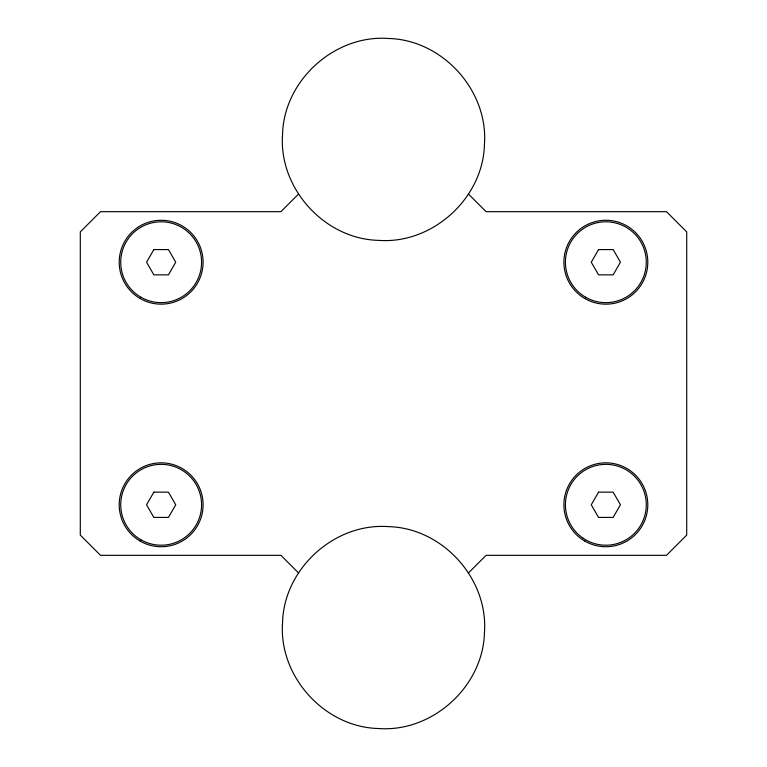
<?xml version="1.0" encoding="UTF-8"?>
<svg xmlns="http://www.w3.org/2000/svg" width="767" height="767" viewBox="0 0 767 767"><rect width="100%" height="100%" fill="white"/><g stroke="black" fill="none" stroke-linecap="round" stroke-linejoin="round"><path stroke-width="1.15" d="M298.603 193.993L280.914 211.682L100.506 211.682L80.295 231.893L80.295 535.107L100.506 555.318L280.914 555.318L298.603 573.007M468.397 573.007L486.086 555.318L666.494 555.318L686.705 535.107L686.705 231.893L666.494 211.682L486.086 211.682L468.397 193.993M282.553 134.455C278.546 188.337 324.527 239.074 378.543 240.368C432.415 244.376 483.152 198.385 484.447 144.378C488.454 90.506 442.473 39.769 388.457 38.475C334.585 34.467 283.848 80.449 282.553 134.455M282.553 622.622C278.546 676.494 324.527 727.231 378.543 728.525C432.415 732.533 483.152 686.551 484.447 632.545C488.454 578.663 442.473 527.926 388.457 526.632C334.585 522.624 283.848 568.615 282.553 622.622M153.851 249.582L146.564 262.218L153.851 274.854L168.443 274.854L175.739 262.218L168.443 249.582L153.851 249.582M153.851 492.146L146.564 504.782L153.851 517.418L168.443 517.418L175.739 504.782L168.443 492.146L153.851 492.146M598.557 249.582L591.261 262.218L598.557 274.854L613.149 274.854L620.436 262.218L613.149 249.582L598.557 249.582M598.557 492.146L591.261 504.782L598.557 517.418L613.149 517.418L620.436 504.782L613.149 492.146L598.557 492.146M585.633 297.232A40.43 40.43 0 0 0 646.274 262.218A40.43 40.43 0 0 0 585.633 227.205A40.43 40.43 0 0 0 585.633 297.232M583.188 538.261A40.43 40.43 0 0 0 646.178 507.668A40.43 40.43 0 0 0 588.184 468.416A40.43 40.43 0 0 0 583.188 538.261M140.936 297.232A40.43 40.43 0 0 0 201.577 262.218A40.43 40.43 0 0 0 140.936 227.205A40.43 40.43 0 0 0 140.936 297.232M140.936 539.795A40.43 40.43 0 0 0 201.577 504.782A40.43 40.43 0 0 0 140.936 469.768A40.43 40.43 0 0 0 140.936 539.795M140.179 298.545A41.945 41.945 0 0 0 203.092 262.218A41.945 41.945 0 0 0 140.179 225.891A41.945 41.945 0 0 0 140.179 298.545M584.876 298.545A41.945 41.945 0 0 0 647.799 262.218A41.945 41.945 0 0 0 584.876 225.891A41.945 41.945 0 0 0 584.876 298.545M140.179 541.109A41.945 41.945 0 0 0 203.092 504.782A41.945 41.945 0 0 0 140.179 468.455A41.945 41.945 0 0 0 140.179 541.109M584.876 541.109A41.945 41.945 0 0 0 647.799 504.782A41.945 41.945 0 0 0 584.876 468.455A41.945 41.945 0 0 0 584.876 541.109"/></g></svg>
